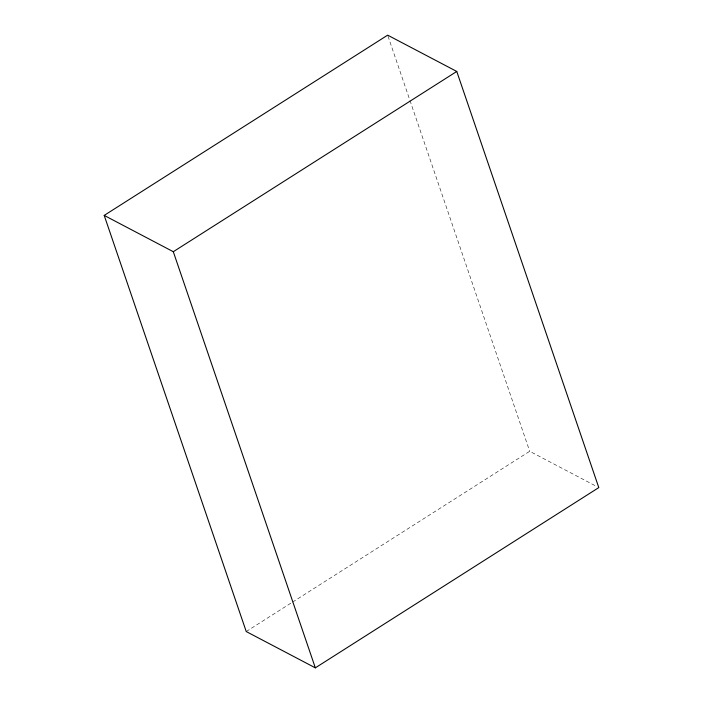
<?xml version="1.0" encoding="UTF-8"?>
<svg xmlns="http://www.w3.org/2000/svg" width="703" height="703" viewBox="0 0 703 703"><rect width="100%" height="100%" fill="white"/><g stroke="black" fill="none" stroke-linecap="round" stroke-linejoin="round"><path stroke-width="0.53" stroke-dasharray="3.52 2.64" d="M246.235 631.549L291.631 602.682M292.553 602.093L529.702 451.291L596.882 486.581M388.012 36.187L409.621 99.492M409.981 100.529L529.702 451.291"/><path stroke-width="1.05" d="M104.202 215.408L387.661 35.15L456.765 71.451L598.798 487.592L315.339 667.85L246.235 631.549L104.202 215.408L173.298 251.709L315.339 667.85M173.298 251.709L456.765 71.451"/></g></svg>
